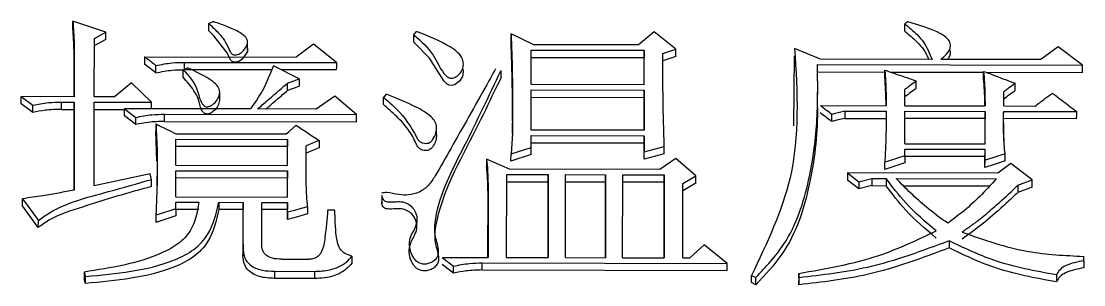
# Model space of a CAD drawing. Header units: millimetres. Extents: x 2451 to 4400, y 944 to 2322.
# Drawn here: x 2895.21 to 2903.23, y 2074.35 to 2076.35 of the extents above; entities that cross this region are included whole.
import ezdxf

# ---------------------------------------------------------------- set-up
doc = ezdxf.new("R2010")
doc.units = ezdxf.units.MM

msp = doc.modelspace()

# ---------------------------------------------------------------- linework, layer by layer
at = {"color": 7, "linetype": 'Continuous', "lineweight": 25}
for p, q in [((2895.8457, 2076.2654), (2895.597, 2076.3472)), ((2896.6244, 2076.2734), (2896.6247, 2076.3291)), ((2896.6247, 2076.3291), (2896.6571, 2076.3453)), ((2901.9035, 2076.3438), (2901.8818, 2076.3276)), ((2895.7589, 2075.776), (2895.7592, 2076.2168)), ((2895.8455, 2076.2098), (2895.7589, 2076.1612)), ((2895.7592, 2076.2168), (2895.8457, 2076.2654)), ((2898.1712, 2076.1893), (2898.1715, 2076.2449)), ((2899.08, 2076.1699), (2898.907, 2076.2517)), ((2899.9888, 2076.266), (2899.8697, 2076.1685)), ((2900.1509, 2076.1354), (2899.9888, 2076.266)), ((2896.9163, 2076.1261), (2896.9165, 2076.1821)), ((2897.4142, 2076.173), (2897.2843, 2076.0754)), ((2897.5872, 2076.0341), (2897.4142, 2076.173)), ((2899.0582, 2075.8681), (2899.0584, 2076.1292)), ((2899.0584, 2076.1292), (2899.9129, 2076.1277)), ((2899.8697, 2076.1685), (2899.08, 2076.1699)), ((2899.9129, 2076.1277), (2899.9127, 2076.0722)), ((2899.9128, 2075.8665), (2899.9129, 2076.1277)), ((2900.0536, 2076.103), (2900.1509, 2076.1354)), ((2901.2434, 2076.06), (2901.0488, 2076.1419)), ((2902.2204, 2076.1341), (2902.2204, 2076.1396)), ((2902.2206, 2076.1895), (2902.2206, 2076.1896)), ((2903.0392, 2076.1545), (2902.9093, 2076.0569)), ((2903.223, 2076.0156), (2903.0392, 2076.1545)), ((2895.6072, 2075.7763), (2895.6074, 2076.0394)), ((2895.6076, 2076.0948), (2895.6074, 2075.7763)), ((2895.6074, 2076.0394), (2895.6076, 2076.0948)), ((2896.1377, 2076.0775), (2897.2843, 2076.0754)), ((2896.4403, 2075.9844), (2896.4405, 2076.0362)), ((2896.4405, 2076.0362), (2897.5872, 2076.0341)), ((2899.0581, 2076.0738), (2899.9127, 2076.0722)), ((2899.9126, 2075.8665), (2899.9127, 2076.0722)), ((2900.1507, 2076.0799), (2900.0533, 2076.0476)), ((2901.0424, 2075.5555), (2901.0485, 2076.0864)), ((2902.0872, 2076.0585), (2901.2434, 2076.06)), ((2902.9093, 2076.0569), (2902.1521, 2076.0583)), ((2896.2239, 2075.9568), (2896.1374, 2076.0222)), ((2896.2239, 2075.9568), (2896.2242, 2076.0121)), ((2896.4297, 2075.9791), (2896.4621, 2075.9954)), ((2897.0976, 2075.9797), (2896.4403, 2075.9809)), ((2897.3058, 2075.9122), (2897.1112, 2076.0105)), ((2897.5869, 2075.9788), (2897.1724, 2075.9796)), ((2898.8309, 2075.9195), (2898.8311, 2075.9747)), ((2901.2215, 2075.964), (2901.2217, 2076.0193)), ((2901.2215, 2075.964), (2901.7301, 2075.963)), ((2901.2217, 2076.0193), (2903.223, 2076.0156)), ((2901.7724, 2075.963), (2902.4765, 2075.9617)), ((2902.4933, 2075.9616), (2903.2227, 2075.9603)), ((2896.0402, 2075.8818), (2895.9103, 2075.7758)), ((2896.1915, 2075.7343), (2896.0402, 2075.8818)), ((2897.219, 2075.8245), (2897.2193, 2075.8796)), ((2897.2193, 2075.8796), (2897.3058, 2075.9122)), ((2896.7058, 2075.7497), (2896.7061, 2075.8052)), ((2899.058, 2075.5243), (2899.0582, 2075.8272)), ((2899.9128, 2075.8665), (2899.0582, 2075.8681)), ((2899.0582, 2075.8272), (2899.9127, 2075.8257)), ((2899.9127, 2075.8257), (2899.9125, 2075.5227)), ((2901.223, 2075.7927), (2901.2232, 2075.8483)), ((2901.8814, 2075.7075), (2901.8815, 2075.8302)), ((2902.6278, 2075.7062), (2902.6279, 2075.8125)), ((2895.2069, 2075.7221), (2895.2072, 2075.7771)), ((2895.2934, 2075.6566), (2895.2069, 2075.7221)), ((2895.2072, 2075.7771), (2895.2937, 2075.7114)), ((2895.6074, 2075.7763), (2895.2072, 2075.7771)), ((2895.2934, 2075.6566), (2895.2937, 2075.7114)), ((2895.5098, 2075.6807), (2895.51, 2075.7356)), ((2895.51, 2075.7356), (2895.6074, 2075.7354)), ((2895.6074, 2075.7354), (2895.6069, 2075.0704)), ((2895.7584, 2075.103), (2895.7588, 2075.7351)), ((2895.7588, 2075.7351), (2896.1915, 2075.7343)), ((2895.9103, 2075.7758), (2895.7589, 2075.776)), ((2897.5762, 2075.7809), (2897.4355, 2075.683)), ((2897.7383, 2075.6415), (2897.5762, 2075.7809)), ((2897.9438, 2075.7171), (2897.944, 2075.7721)), ((2899.0579, 2075.7722), (2899.9125, 2075.7706)), ((2899.9123, 2075.5227), (2899.9125, 2075.7706)), ((2901.2432, 2075.7087), (2901.7408, 2075.7078)), ((2895.5098, 2075.6807), (2895.6071, 2075.6805)), ((2895.6067, 2075.0703), (2895.6071, 2075.6805)), ((2895.7586, 2075.6802), (2895.9859, 2075.6798)), ((2895.9857, 2075.6308), (2895.986, 2075.6856)), ((2896.0722, 2075.5652), (2895.9857, 2075.6308)), ((2895.986, 2075.6856), (2896.0725, 2075.6199)), ((2896.9379, 2075.6839), (2895.986, 2075.6856)), ((2896.2886, 2075.5893), (2896.2888, 2075.6441)), ((2896.2888, 2075.6441), (2897.7383, 2075.6415)), ((2897.4355, 2075.683), (2896.992, 2075.6838)), ((2901.3294, 2075.5882), (2901.3297, 2075.643)), ((2901.427, 2075.6674), (2901.4268, 2075.6126)), ((2901.427, 2075.6674), (2901.7407, 2075.6669)), ((2901.8812, 2075.4207), (2901.8814, 2075.6666)), ((2901.8814, 2075.7075), (2902.4872, 2075.7064)), ((2901.8814, 2075.6666), (2902.4871, 2075.6655)), ((2902.4871, 2075.6655), (2902.4869, 2075.6107)), ((2902.487, 2075.4195), (2902.4871, 2075.6655)), ((2902.6277, 2075.655), (2902.6278, 2075.6652)), ((2902.6278, 2075.7062), (2902.8658, 2075.7057)), ((2902.6278, 2075.6652), (2903.1794, 2075.6642)), ((2896.2239, 2075.5705), (2896.2236, 2075.5158)), ((2896.2886, 2075.5893), (2897.7381, 2075.5867)), ((2898.9173, 2075.4992), (2898.9175, 2075.5777)), ((2901.4268, 2075.6126), (2901.7405, 2075.612)), ((2902.4869, 2075.6107), (2901.8811, 2075.6118)), ((2902.4868, 2075.4195), (2902.4869, 2075.6107)), ((2903.1792, 2075.6094), (2902.6275, 2075.6104)), ((2896.2322, 2075.2923), (2896.2236, 2075.5158)), ((2896.3752, 2075.4964), (2897.2082, 2075.4949)), ((2898.3445, 2075.4867), (2898.3447, 2075.5419)), ((2898.9173, 2075.4999), (2898.9064, 2075.344)), ((2899.0579, 2075.4833), (2899.9125, 2075.4817)), ((2899.0579, 2075.393), (2899.0579, 2075.4833)), ((2899.9125, 2075.5227), (2899.058, 2075.5243)), ((2899.9125, 2075.4817), (2899.9124, 2075.3586)), ((2897.2187, 2075.3993), (2896.375, 2075.4008)), ((2896.3751, 2075.2582), (2896.3752, 2075.4554)), ((2896.3752, 2075.4554), (2897.219, 2075.4538)), ((2897.2186, 2075.2567), (2897.2187, 2075.3993)), ((2897.219, 2075.4538), (2897.2187, 2075.3993)), ((2897.2188, 2075.2567), (2897.219, 2075.4538)), ((2897.3594, 2075.1495), (2897.3596, 2075.4043)), ((2898.9064, 2075.344), (2899.0579, 2075.393)), ((2899.0579, 2075.4287), (2899.9122, 2075.4271)), ((2899.9122, 2075.3042), (2899.9122, 2075.4271)), ((2899.9124, 2075.3586), (2900.0639, 2075.3994)), ((2901.8812, 2075.4207), (2902.487, 2075.4195)), ((2898.9061, 2075.2896), (2898.9064, 2075.344)), ((2899.0576, 2075.3385), (2898.9061, 2075.2896)), ((2899.9122, 2075.3042), (2899.9124, 2075.3586)), ((2900.0636, 2075.3449), (2899.9122, 2075.3042)), ((2900.1503, 2075.3089), (2900.0313, 2075.2269)), ((2900.3017, 2075.177), (2900.1503, 2075.3089)), ((2901.8811, 2075.3303), (2901.8809, 2075.2759)), ((2901.8811, 2075.3303), (2901.8812, 2075.3796)), ((2902.4867, 2075.324), (2901.8811, 2075.3251)), ((2901.8812, 2075.3796), (2902.4869, 2075.3785)), ((2902.4866, 2075.242), (2902.4867, 2075.324)), ((2902.4869, 2075.2963), (2902.4869, 2075.3785)), ((2896.3751, 2075.2582), (2897.2188, 2075.2567)), ((2898.7225, 2075.3033), (2898.7222, 2075.2489)), ((2898.8955, 2075.2289), (2898.7225, 2075.3033)), ((2900.0313, 2075.2269), (2898.8955, 2075.2289)), ((2901.7294, 2075.227), (2901.7296, 2075.2813)), ((2902.4866, 2075.242), (2902.4869, 2075.2963)), ((2902.6816, 2075.2713), (2902.5842, 2075.1975)), ((2902.8437, 2075.1476), (2902.6816, 2075.2713)), ((2896.1803, 2075.1928), (2895.7584, 2075.103)), ((2896.1911, 2075.1516), (2896.1803, 2075.1928)), ((2896.1909, 2075.0975), (2896.1911, 2075.1516)), ((2897.2185, 2075.1613), (2896.3748, 2075.1629)), ((2896.3749, 2075.0195), (2896.375, 2075.2171)), ((2896.375, 2075.2171), (2897.2188, 2075.2156)), ((2897.2184, 2075.018), (2897.2185, 2075.1613)), ((2897.2188, 2075.2156), (2897.2185, 2075.1613)), ((2897.2186, 2075.018), (2897.2188, 2075.2156)), ((2898.8733, 2074.5606), (2898.8738, 2075.1879)), ((2898.8738, 2075.1879), (2899.1875, 2075.1873)), ((2899.1875, 2075.1873), (2899.187, 2074.56)), ((2899.1873, 2075.1331), (2899.1875, 2075.1873)), ((2899.3169, 2074.5598), (2899.3173, 2075.187)), ((2899.3173, 2075.187), (2899.6202, 2075.1865)), ((2899.6202, 2075.1865), (2899.6197, 2074.5592)), ((2899.62, 2075.1323), (2899.6202, 2075.1865)), ((2899.7495, 2074.559), (2899.75, 2075.1862)), ((2899.75, 2075.1862), (2900.0637, 2075.1857)), ((2900.0637, 2075.1857), (2900.0632, 2074.5584)), ((2900.0635, 2075.1315), (2900.0637, 2075.1857)), ((2900.2043, 2075.1196), (2900.3017, 2075.177)), ((2901.4483, 2075.1996), (2901.5348, 2075.1336)), ((2902.5842, 2075.1975), (2901.4483, 2075.1996)), ((2901.5348, 2075.1336), (2901.6322, 2075.1581)), ((2901.6322, 2075.1581), (2901.632, 2075.1039)), ((2901.6322, 2075.1581), (2901.7404, 2075.1579)), ((2901.7404, 2075.1579), (2901.7402, 2075.1037)), ((2901.8161, 2075.1578), (2902.5733, 2075.1564)), ((2902.7355, 2075.1067), (2902.8437, 2075.1476)), ((2898.7331, 2075.1058), (2898.7327, 2074.5608)), ((2898.7329, 2075.0517), (2898.7331, 2075.1058)), ((2898.8736, 2075.1336), (2899.1873, 2075.1331)), ((2899.1868, 2074.56), (2899.1873, 2075.1331)), ((2899.3171, 2075.1328), (2899.62, 2075.1323)), ((2899.6195, 2074.5592), (2899.62, 2075.1323)), ((2899.7498, 2075.132), (2900.0635, 2075.1315)), ((2900.063, 2074.5584), (2900.0635, 2075.1315)), ((2900.2039, 2074.5581), (2900.2043, 2075.1196)), ((2900.3014, 2075.1228), (2900.2041, 2075.0654)), ((2901.5346, 2075.0794), (2901.4481, 2075.1454)), ((2901.5348, 2075.1336), (2901.5346, 2075.0794)), ((2901.632, 2075.1039), (2901.5346, 2075.0794)), ((2901.632, 2075.1039), (2901.7402, 2075.1037)), ((2901.8701, 2075.1035), (2902.5225, 2075.1023)), ((2902.7355, 2075.1067), (2902.7353, 2075.0526)), ((2902.8435, 2075.0935), (2902.7353, 2075.0526)), ((2895.2172, 2074.9512), (2895.2174, 2075.0051)), ((2895.2174, 2075.0051), (2895.336, 2074.8403)), ((2896.3749, 2075.0195), (2897.2186, 2075.018)), ((2897.9323, 2074.9627), (2897.9326, 2075.0166)), ((2898.7325, 2074.5608), (2898.7329, 2075.0517)), ((2895.3358, 2074.7866), (2895.2172, 2074.9512)), ((2896.3748, 2074.9288), (2896.3746, 2074.8749)), ((2896.3748, 2074.9288), (2896.3749, 2074.9783)), ((2896.5477, 2074.924), (2896.3748, 2074.9244)), ((2896.3749, 2074.9783), (2896.5479, 2074.978)), ((2896.6994, 2074.9777), (2896.6991, 2074.9238)), ((2896.883, 2074.9234), (2896.6991, 2074.9238)), ((2896.6994, 2074.9777), (2896.8833, 2074.9773)), ((2896.8828, 2074.61), (2896.883, 2074.9234)), ((2896.883, 2074.6635), (2896.8833, 2074.9773)), ((2896.8833, 2074.9773), (2896.883, 2074.9234)), ((2897.0237, 2074.6715), (2897.0239, 2074.9771)), ((2897.2184, 2074.9228), (2897.0237, 2074.9232)), ((2897.0239, 2074.9771), (2897.2186, 2074.9767)), ((2897.2183, 2074.8487), (2897.2184, 2074.9228)), ((2897.2186, 2074.9767), (2897.2184, 2074.9228)), ((2897.2186, 2074.9025), (2897.2186, 2074.9767)), ((2897.37, 2074.9435), (2897.3698, 2074.8896)), ((2897.5755, 2074.9183), (2897.5215, 2074.9184)), ((2895.3358, 2074.7866), (2895.336, 2074.8403)), ((2902.216, 2074.6869), (2902.2158, 2074.6333)), ((2896.8813, 2074.6261), (2896.8811, 2074.5719)), ((2896.883, 2074.6635), (2896.8828, 2074.61)), ((2900.3662, 2074.6571), (2900.258, 2074.558)), ((2900.5392, 2074.5161), (2900.3662, 2074.6571)), ((2897.175, 2074.5471), (2897.3806, 2074.5468)), ((2897.7051, 2074.571), (2897.7049, 2074.5176)), ((2898.4728, 2074.4418), (2898.3863, 2074.5081)), ((2898.3866, 2074.5615), (2898.4731, 2074.4951)), ((2898.3866, 2074.5615), (2898.7327, 2074.5608)), ((2898.6892, 2074.4662), (2898.6894, 2074.5195)), ((2898.6894, 2074.5195), (2900.5392, 2074.5161)), ((2898.8733, 2074.5606), (2899.187, 2074.56)), ((2899.3169, 2074.5598), (2899.6197, 2074.5592)), ((2899.7495, 2074.559), (2900.0632, 2074.5584)), ((2900.2039, 2074.5581), (2900.258, 2074.558)), ((2903.2327, 2074.536), (2903.2325, 2074.4827)), ((2903.2327, 2074.536), (2903.2327, 2074.5691)), ((2897.1209, 2074.4561), (2897.1206, 2074.4029)), ((2897.1209, 2074.4561), (2897.4237, 2074.4556)), ((2897.4235, 2074.4023), (2897.4238, 2074.4556)), ((2898.4728, 2074.4418), (2898.4731, 2074.4951)), ((2898.6892, 2074.4662), (2900.5389, 2074.4628)), ((2900.7227, 2074.3714), (2900.723, 2074.4247)), ((2900.723, 2074.4246), (2900.7554, 2074.408)), ((2901.08, 2074.4406), (2901.0797, 2074.3874)), ((2901.08, 2074.4074), (2901.08, 2074.4406)), ((2895.6927, 2074.3641), (2895.693, 2074.4173)), ((2897.4235, 2074.4023), (2897.1206, 2074.4029)), ((2900.7552, 2074.3548), (2900.7228, 2074.3714)), ((2900.7552, 2074.3548), (2900.7555, 2074.408)), ((2901.08, 2074.4074), (2901.0797, 2074.3543)), ((2901.0797, 2074.3543), (2901.0797, 2074.3874))]:
    msp.add_line(p, q, dxfattribs=at)
at = {"color": 7, "linetype": 'Continuous', "lineweight": 25, "flags": 128}
for points in [[(2895.5968, 2076.2915), (2895.5969, 2076.3227), (2895.597, 2076.3472)], [(2896.9066, 2076.1648), (2896.9157, 2076.1426), (2896.9148, 2076.1192), (2896.9018, 2076.0944), (2896.8721, 2076.0577), (2896.8544, 2076.0451), (2896.8327, 2076.0379), (2896.8179, 2076.037), (2896.8071, 2076.0392), (2896.7979, 2076.0444), (2896.7888, 2076.0547), (2896.7636, 2076.1085), (2896.6625, 2076.2378), (2896.6244, 2076.2734), (2896.6244, 2076.2734)], [(2901.8816, 2076.2719), (2901.8817, 2076.2914), (2901.8818, 2076.3095), (2901.8818, 2076.3276)], [(2895.8455, 2076.2098), (2895.8456, 2076.241), (2895.8457, 2076.2654)], [(2898.1715, 2076.2449), (2898.177, 2076.2511), (2898.185, 2076.2602), (2898.1931, 2076.2693)], [(2898.9068, 2076.1961), (2898.9069, 2076.2272), (2898.907, 2076.2517)], [(2898.5427, 2075.9859), (2898.5462, 2075.9663), (2898.5395, 2075.9284), (2898.5172, 2075.8937), (2898.4849, 2075.8686), (2898.4702, 2075.8627), (2898.4554, 2075.8608), (2898.439, 2075.8642), (2898.4238, 2075.8725), (2898.3995, 2075.8973), (2898.2906, 2076.0691), (2898.1712, 2076.1893), (2898.1712, 2076.1893)], [(2900.1507, 2076.0799), (2900.1508, 2076.111), (2900.1509, 2076.1354)], [(2896.1377, 2076.0775), (2896.1375, 2076.0465), (2896.1374, 2076.0222)], [(2897.5872, 2076.0341), (2897.587, 2076.0031), (2897.5869, 2075.9788)], [(2896.4295, 2075.9239), (2896.4296, 2075.9448), (2896.4297, 2075.962), (2896.4297, 2075.9791)], [(2901.7299, 2075.9223), (2901.73, 2075.9532), (2901.7301, 2075.9775)], [(2902.4763, 2075.9128), (2902.4764, 2075.9437), (2902.4765, 2075.968)], [(2903.2227, 2075.9603), (2903.2229, 2075.9913), (2903.223, 2076.0156)], [(2897.3058, 2075.9122), (2897.3057, 2075.8813), (2897.3056, 2075.857)], [(2901.9678, 2075.8403), (2901.968, 2075.8712), (2901.9681, 2075.8954)], [(2902.7142, 2075.8226), (2902.7143, 2075.8535), (2902.7145, 2075.8777)], [(2897.219, 2075.8245), (2897.2407, 2075.8327), (2897.2623, 2075.8408), (2897.3056, 2075.857)], [(2897.944, 2075.7721), (2897.9548, 2075.7843), (2897.9656, 2075.7966)], [(2899.9125, 2075.7706), (2899.9126, 2075.8014), (2899.9127, 2075.8257)], [(2895.6071, 2075.6805), (2895.6073, 2075.7113), (2895.6074, 2075.7354)], [(2896.1913, 2075.6852), (2896.1914, 2075.7102), (2896.1915, 2075.7343)], [(2897.7381, 2075.5867), (2897.7382, 2075.6173), (2897.7383, 2075.6415)], [(2901.427, 2075.6674), (2901.3784, 2075.6552), (2901.354, 2075.6491), (2901.3297, 2075.643)], [(2903.1792, 2075.6094), (2903.1793, 2075.6401), (2903.1794, 2075.6642)], [(2896.0722, 2075.5652), (2896.0723, 2075.5926), (2896.0725, 2075.6199)], [(2901.4268, 2075.6126), (2901.3781, 2075.6004), (2901.3294, 2075.5882)], [(2899.9122, 2075.4271), (2899.9124, 2075.4577), (2899.9125, 2075.4817)], [(2897.4567, 2075.3907), (2897.408, 2075.3703), (2897.3593, 2075.3498)], [(2897.4569, 2075.4452), (2897.4082, 2075.4248), (2897.3596, 2075.4043)], [(2897.4569, 2075.4452), (2897.4568, 2075.4147), (2897.4567, 2075.3907)], [(2899.0576, 2075.3385), (2899.0578, 2075.369), (2899.0579, 2075.393)], [(2900.0636, 2075.3449), (2900.0638, 2075.3754), (2900.0639, 2075.3994)], [(2901.8811, 2075.3303), (2901.8345, 2075.3152), (2901.7879, 2075.3001), (2901.7296, 2075.2813)], [(2902.4867, 2075.324), (2902.4868, 2075.3545), (2902.4869, 2075.3785)], [(2902.6383, 2075.3454), (2902.5917, 2075.3303), (2902.5451, 2075.3152), (2902.4869, 2075.2963)], [(2902.6381, 2075.2909), (2902.6382, 2075.3214), (2902.6383, 2075.3454)], [(2901.8809, 2075.2759), (2901.8051, 2075.2514), (2901.7294, 2075.227)], [(2902.6381, 2075.2909), (2902.5624, 2075.2665), (2902.4866, 2075.242)], [(2900.3014, 2075.1228), (2900.3016, 2075.1532), (2900.3017, 2075.177)], [(2901.4483, 2075.1996), (2901.4482, 2075.1692), (2901.4481, 2075.1454)], [(2902.8435, 2075.0935), (2902.8436, 2075.1238), (2902.8437, 2075.1476)], [(2896.3748, 2074.9288), (2896.3282, 2074.9136), (2896.2816, 2074.8985), (2896.2234, 2074.8796)], [(2897.37, 2074.9435), (2897.3224, 2074.9306), (2897.2705, 2074.9165), (2897.2186, 2074.9025)], [(2896.2234, 2074.8796), (2896.2232, 2074.8494), (2896.2231, 2074.8258)], [(2896.3746, 2074.8749), (2896.2988, 2074.8504), (2896.2231, 2074.8258)], [(2897.2186, 2074.9025), (2897.2184, 2074.8724), (2897.2183, 2074.8487)], [(2897.3698, 2074.8896), (2897.2941, 2074.8691), (2897.2183, 2074.8487)], [(2900.5389, 2074.4628), (2900.5391, 2074.4927), (2900.5392, 2074.5161)], [(2895.6822, 2074.4505), (2895.6821, 2074.4288), (2895.682, 2074.413), (2895.6819, 2074.3972)], [(2903.0271, 2074.4287), (2903.027, 2074.4139), (2903.027, 2074.3991), (2903.0269, 2074.3755)]]:
    msp.add_lwpolyline(points, dxfattribs=at)
at = {"color": 7, "linetype": 'Continuous', "lineweight": 25}
for points, knots in [([(2895.6074, 2076.0394), (2895.6071, 2076.0674), (2895.6065, 2076.1235), (2895.6027, 2076.2076), (2895.5987, 2076.2635), (2895.5968, 2076.2915)], [0, 0, 0, 0, 0.332667, 0.666261, 1, 1, 1, 1]), ([(2895.597, 2076.3472), (2895.5991, 2076.3193), (2895.6032, 2076.2634), (2895.6064, 2076.1793), (2895.6072, 2076.123), (2895.6076, 2076.0948)], [0, 0, 0, 0, 0.332257, 0.666061, 1, 1, 1, 1]), ([(2896.6247, 2076.3291), (2896.6497, 2076.3055), (2896.6952, 2076.2627), (2896.7517, 2076.1934), (2896.7731, 2076.1398), (2896.7899, 2076.1079), (2896.7988, 2076.098), (2896.8108, 2076.0929), (2896.825, 2076.0917), (2896.842, 2076.0947), (2896.8625, 2076.1035), (2896.8853, 2076.1253), (2896.9045, 2076.1511), (2896.9181, 2076.179), (2896.9165, 2076.2014), (2896.9071, 2076.2226), (2896.8724, 2076.2571), (2896.7867, 2076.2994), (2896.7055, 2076.3281), (2896.6571, 2076.3453)], [0, 0, 0, 0, 0.133726, 0.243046, 0.352536, 0.371714, 0.391105, 0.403332, 0.418294, 0.440555, 0.463879, 0.498849, 0.561349, 0.592921, 0.624779, 0.654038, 0.687592, 0.813478, 1, 1, 1, 1]), ([(2901.8816, 2076.2719), (2901.9129, 2076.2454), (2901.9643, 2076.202), (2902.0254, 2076.1341), (2902.0507, 2076.0875), (2902.0615, 2076.062), (2902.063, 2076.0585)], [0, 0, 0, 0, 0.422591, 0.692444, 0.958378, 1, 1, 1, 1]), ([(2901.8818, 2076.3276), (2901.9132, 2076.301), (2901.9645, 2076.2575), (2902.0259, 2076.1897), (2902.0598, 2076.1247), (2902.0781, 2076.0805), (2902.0872, 2076.0585)], [0, 0, 0, 0, 0.345509, 0.566176, 0.783683, 1, 1, 1, 1]), ([(2902.1521, 2076.0583), (2902.1679, 2076.0712), (2902.1992, 2076.0965), (2902.2294, 2076.1424), (2902.2253, 2076.1916), (2902.1806, 2076.2401), (2902.0709, 2076.293), (2901.9701, 2076.3236), (2901.9035, 2076.3438)], [0, 0, 0, 0, 0.1193343, 0.235111, 0.3264668, 0.4209907, 0.6176824, 1, 1, 1, 1]), ([(2898.1715, 2076.2449), (2898.2265, 2076.196), (2898.3238, 2076.1095), (2898.3704, 2075.9853), (2898.418, 2075.9305), (2898.4384, 2075.9187), (2898.4564, 2075.9146), (2898.4756, 2075.9186), (2898.4971, 2075.9299), (2898.5214, 2075.9507), (2898.5424, 2075.9826), (2898.5485, 2076.022), (2898.5409, 2076.0681), (2898.5049, 2076.1149), (2898.3914, 2076.1913), (2898.281, 2076.2347), (2898.1931, 2076.2693)], [0, 0, 0, 0, 0.207453, 0.36723, 0.400728, 0.416587, 0.43129, 0.44809, 0.46666, 0.497246, 0.538504, 0.578636, 0.62009, 0.682348, 0.747128, 1, 1, 1, 1]), ([(2898.9176, 2075.595), (2898.9176, 2075.618), (2898.9177, 2075.6532), (2898.9175, 2075.7126), (2898.9173, 2075.7611), (2898.9168, 2075.8096), (2898.9159, 2075.8823), (2898.9144, 2075.955), (2898.912, 2076.0396), (2898.9105, 2076.088), (2898.909, 2076.1302), (2898.908, 2076.1622), (2898.9073, 2076.1822), (2898.9068, 2076.1961)], [0, 0, 0, 0, 0.114555, 0.174986, 0.29585, 0.356281, 0.416713, 0.658444, 0.718876, 0.839739, 0.900171, 0.930387, 1, 1, 1, 1]), ([(2898.907, 2076.2517), (2898.9105, 2076.155), (2898.9167, 2075.9819), (2898.9184, 2075.7312), (2898.9177, 2075.577), (2898.9173, 2075.4999)], [0, 0, 0, 0, 0.386874, 0.693415, 1, 1, 1, 1]), ([(2901.0488, 2076.1419), (2901.0684, 2075.8119), (2901.1035, 2075.2215), (2900.8394, 2074.6686), (2900.723, 2074.4247)], [0, 0, 0, 0, 0.558854, 1, 1, 1, 1]), ([(2902.2054, 2076.0582), (2902.2135, 2076.0692), (2902.2309, 2076.0924), (2902.2241, 2076.1194), (2902.2205, 2076.1337)], [0, 0, 0, 0, 0.469394, 1, 1, 1, 1]), ([(2896.2242, 2076.0121), (2896.2118, 2076.0215), (2896.1912, 2076.037), (2896.1624, 2076.0588), (2896.1459, 2076.0713), (2896.1377, 2076.0775)], [0, 0, 0, 0, 0.42836, 0.714179, 1, 1, 1, 1]), ([(2896.2242, 2076.0121), (2896.2652, 2076.0203), (2896.3364, 2076.0346), (2896.4096, 2076.0357), (2896.4405, 2076.0362)], [0, 0, 0, 0, 0.576873, 1, 1, 1, 1]), ([(2900.0639, 2075.3994), (2900.0602, 2075.5201), (2900.0548, 2075.698), (2900.054, 2075.9323), (2900.0537, 2076.0461), (2900.0536, 2076.103)], [0, 0, 0, 0, 0.513442, 0.756719, 1, 1, 1, 1]), ([(2896.2239, 2075.9568), (2896.265, 2075.9651), (2896.3362, 2075.9794), (2896.4093, 2075.9804), (2896.4403, 2075.9809)], [0, 0, 0, 0, 0.576909, 1, 1, 1, 1]), ([(2896.4297, 2075.9791), (2896.4692, 2075.9372), (2896.539, 2075.863), (2896.5494, 2075.7589), (2896.5814, 2075.7125), (2896.5964, 2075.7023), (2896.6104, 2075.6985), (2896.6257, 2075.7015), (2896.6434, 2075.7101), (2896.6689, 2075.7291), (2896.6953, 2075.7623), (2896.7117, 2075.8087), (2896.6955, 2075.8571), (2896.6129, 2075.9254), (2896.529, 2075.9643), (2896.4621, 2075.9954)], [0, 0, 0, 0, 0.206756, 0.366221, 0.399316, 0.414904, 0.429382, 0.446248, 0.465286, 0.496865, 0.558758, 0.621692, 0.6828, 0.74742, 1, 1, 1, 1]), ([(2897.1112, 2076.0105), (2897.0866, 2075.947), (2897.0424, 2075.8331), (2896.97, 2075.7297), (2896.9379, 2075.6839)], [0, 0, 0, 0, 0.557248, 1, 1, 1, 1]), ([(2898.7896, 2075.9863), (2898.7673, 2075.9464), (2898.6558, 2075.7471), (2898.5039, 2075.4769), (2898.3615, 2075.2228), (2898.2887, 2075.1056), (2898.2184, 2075.0528), (2898.1366, 2075.0294), (2898.0524, 2075.034), (2897.9858, 2075.055), (2897.9407, 2075.0496), (2897.9271, 2075.048)], [0, 0, 0, 0, 0.102062, 0.510275, 0.689515, 0.750609, 0.812535, 0.866745, 0.912849, 0.973626, 1, 1, 1, 1]), ([(2897.9315, 2075.0331), (2897.9316, 2075.0272), (2897.9317, 2075.0149), (2897.9387, 2074.9993), (2897.9502, 2074.9888), (2897.9657, 2074.9822), (2898.013, 2074.9774), (2898.0723, 2074.9904), (2898.1332, 2074.9658), (2898.1681, 2074.9353), (2898.1909, 2074.8936), (2898.2001, 2074.8425), (2898.1806, 2074.7731), (2898.1312, 2074.7044), (2898.1387, 2074.619), (2898.1612, 2074.5642), (2898.1934, 2074.5302), (2898.2223, 2074.5157), (2898.2539, 2074.5115), (2898.2853, 2074.5157), (2898.316, 2074.5285), (2898.3419, 2074.5501), (2898.3581, 2074.5784), (2898.3637, 2074.6364), (2898.3239, 2074.7258), (2898.3457, 2075.0059), (2898.5659, 2075.4157), (2898.7397, 2075.7822), (2898.8295, 2075.9716)], [0, 0, 0, 0, 0.00774, 0.015792, 0.02086, 0.025923, 0.03435, 0.072305, 0.088847, 0.105343, 0.126166, 0.147324, 0.170938, 0.216976, 0.247538, 0.27805, 0.29042, 0.302926, 0.313684, 0.324711, 0.337046, 0.350427, 0.363772, 0.376606, 0.424358, 0.483654, 0.733123, 1, 1, 1, 1]), ([(2900.7555, 2074.408), (2900.8311, 2074.4893), (2901.0326, 2074.706), (2901.1629, 2075.1219), (2901.2264, 2075.5805), (2901.2233, 2075.8723), (2901.2217, 2076.0193)], [0, 0, 0, 0, 0.180535, 0.481186, 0.738841, 1, 1, 1, 1]), ([(2901.7301, 2075.9775), (2901.7321, 2075.9493), (2901.7362, 2075.8903), (2901.7394, 2075.8004), (2901.7403, 2075.7387), (2901.7408, 2075.7078)], [0, 0, 0, 0, 0.314831, 0.657355, 1, 1, 1, 1]), ([(2901.7301, 2075.9775), (2901.761, 2075.9669), (2901.816, 2075.9479), (2901.8953, 2075.9205), (2901.9438, 2075.9038), (2901.9681, 2075.8954)], [0, 0, 0, 0, 0.388596, 0.694298, 1, 1, 1, 1]), ([(2902.4765, 2075.968), (2902.4788, 2075.94), (2902.4833, 2075.8825), (2902.4862, 2075.7953), (2902.4868, 2075.736), (2902.4872, 2075.7064)], [0, 0, 0, 0, 0.3217496, 0.6607954, 1, 1, 1, 1]), ([(2902.4765, 2075.968), (2902.5069, 2075.9565), (2902.5617, 2075.9357), (2902.641, 2075.9056), (2902.69, 2075.887), (2902.7145, 2075.8777)], [0, 0, 0, 0, 0.382821, 0.69141, 1, 1, 1, 1]), ([(2896.7048, 2075.7501), (2896.7018, 2075.7357), (2896.6957, 2075.7059), (2896.6669, 2075.6725), (2896.6403, 2075.653), (2896.6218, 2075.6457), (2896.609, 2075.644), (2896.5962, 2075.6475), (2896.5812, 2075.6576), (2896.5555, 2075.6936), (2896.5516, 2075.755), (2896.503, 2075.839), (2896.4583, 2075.8906), (2896.4295, 2075.9239)], [0, 0, 0, 0, 0.092563, 0.192988, 0.257776, 0.281241, 0.302537, 0.326047, 0.35135, 0.405048, 0.589364, 0.735346, 1, 1, 1, 1]), ([(2896.992, 2075.6838), (2897.0175, 2075.7058), (2897.0681, 2075.7495), (2897.1439, 2075.8148), (2897.1941, 2075.858), (2897.2193, 2075.8796)], [0, 0, 0, 0, 0.336867, 0.668433, 1, 1, 1, 1]), ([(2898.8309, 2075.9195), (2898.8194, 2075.8963), (2898.7619, 2075.7806), (2898.5962, 2075.423), (2898.373, 2075.0492), (2898.3199, 2074.6953), (2898.3556, 2074.5993), (2898.3617, 2074.5444), (2898.3526, 2074.5128), (2898.3322, 2074.4873), (2898.303, 2074.4684), (2898.268, 2074.4585), (2898.2322, 2074.4597), (2898.2021, 2074.4713), (2898.1745, 2074.4944), (2898.1477, 2074.5376), (2898.1327, 2074.5981), (2898.1451, 2074.6853), (2898.2028, 2074.7552), (2898.1931, 2074.8339), (2898.1701, 2074.8791), (2898.1341, 2074.9112), (2898.0934, 2074.9278), (2898.0428, 2074.9314), (2898.0005, 2074.9248), (2897.9664, 2074.928), (2897.9502, 2074.9346), (2897.9392, 2074.9446), (2897.9317, 2074.9599), (2897.9314, 2074.9721), (2897.9312, 2074.9791)], [0, 0, 0, 0, 0.032763, 0.163789, 0.500806, 0.571799, 0.614068, 0.629247, 0.64223, 0.655222, 0.66817, 0.681644, 0.694713, 0.706252, 0.716816, 0.736446, 0.768202, 0.795052, 0.848039, 0.871089, 0.894145, 0.910599, 0.92713, 0.942115, 0.96518, 0.973691, 0.979027, 0.984392, 0.990931, 1, 1, 1, 1]), ([(2901.7396, 2075.7078), (2901.7394, 2075.7181), (2901.7387, 2075.7591), (2901.7362, 2075.8307), (2901.732, 2075.8917), (2901.7299, 2075.9223)], [0, 0, 0, 0, 0.144288, 0.572038, 1, 1, 1, 1]), ([(2901.9681, 2075.8954), (2901.9557, 2075.8861), (2901.9351, 2075.8706), (2901.9062, 2075.8489), (2901.8897, 2075.8364), (2901.8815, 2075.8302)], [0, 0, 0, 0, 0.428365, 0.714183, 1, 1, 1, 1]), ([(2902.4861, 2075.7064), (2902.486, 2075.7165), (2902.4855, 2075.756), (2902.4832, 2075.8248), (2902.4786, 2075.8835), (2902.4763, 2075.9128)], [0, 0, 0, 0, 0.146287, 0.572972, 1, 1, 1, 1]), ([(2902.7145, 2075.8777), (2902.7021, 2075.8684), (2902.6815, 2075.8529), (2902.6526, 2075.8312), (2902.6361, 2075.8187), (2902.6279, 2075.8125)], [0, 0, 0, 0, 0.428365, 0.714183, 1, 1, 1, 1]), ([(2897.0553, 2075.6837), (2897.0596, 2075.6874), (2897.0891, 2075.7128), (2897.1437, 2075.7598), (2897.1939, 2075.8029), (2897.219, 2075.8245)], [0, 0, 0, 0, 0.0798418, 0.5399202, 1, 1, 1, 1]), ([(2897.944, 2075.7721), (2897.9775, 2075.743), (2898.0789, 2075.6551), (2898.1581, 2075.5408), (2898.2019, 2075.451), (2898.2192, 2075.435), (2898.2405, 2075.4257), (2898.2624, 2075.4226), (2898.2825, 2075.4253), (2898.3002, 2075.4342), (2898.3234, 2075.4596), (2898.3399, 2075.4988), (2898.3478, 2075.5472), (2898.3342, 2075.5898), (2898.2782, 2075.6542), (2898.1477, 2075.7204), (2898.03, 2075.7697), (2897.9656, 2075.7966)], [0, 0, 0, 0, 0.118686, 0.359193, 0.382947, 0.402076, 0.421219, 0.441111, 0.455766, 0.470497, 0.490906, 0.548401, 0.59066, 0.633123, 0.674261, 0.821863, 1, 1, 1, 1]), ([(2901.9678, 2075.8403), (2901.9534, 2075.8295), (2901.9246, 2075.8078), (2901.8958, 2075.7861), (2901.8814, 2075.7753)], [0, 0, 0, 0, 0.5011716, 1, 1, 1, 1]), ([(2902.7142, 2075.8226), (2902.6998, 2075.8118), (2902.671, 2075.7901), (2902.6422, 2075.7684), (2902.6278, 2075.7576)], [0, 0, 0, 0, 0.501172, 1, 1, 1, 1]), ([(2902.8658, 2075.7057), (2902.8781, 2075.7151), (2902.9029, 2075.7337), (2902.9462, 2075.7663), (2902.9771, 2075.7897), (2902.9956, 2075.8037)], [0, 0, 0, 0, 0.285577, 0.571153, 1, 1, 1, 1]), ([(2902.9956, 2075.8037), (2903.0203, 2075.7849), (2903.0633, 2075.7523), (2903.1246, 2075.7059), (2903.1612, 2075.6781), (2903.1794, 2075.6642)], [0, 0, 0, 0, 0.403163, 0.701581, 1, 1, 1, 1]), ([(2895.2937, 2075.7114), (2895.3334, 2075.7195), (2895.4046, 2075.7339), (2895.4778, 2075.7351), (2895.51, 2075.7356)], [0, 0, 0, 0, 0.558835, 1, 1, 1, 1]), ([(2898.343, 2075.487), (2898.3427, 2075.4757), (2898.3419, 2075.4488), (2898.327, 2075.4159), (2898.3105, 2075.3901), (2898.2953, 2075.3766), (2898.2785, 2075.37), (2898.2593, 2075.3683), (2898.238, 2075.3719), (2898.2167, 2075.3818), (2898.199, 2075.3999), (2898.1768, 2075.4514), (2898.1325, 2075.532), (2898.0448, 2075.6278), (2897.9776, 2075.6872), (2897.9438, 2075.7171)], [0, 0, 0, 0, 0.056472, 0.134634, 0.173273, 0.202787, 0.22628, 0.249695, 0.282805, 0.31621, 0.349836, 0.397801, 0.589154, 0.792921, 1, 1, 1, 1]), ([(2901.3297, 2075.643), (2901.3173, 2075.6524), (2901.2967, 2075.6681), (2901.2679, 2075.6899), (2901.2514, 2075.7025), (2901.2432, 2075.7087)], [0, 0, 0, 0, 0.42836, 0.71418, 1, 1, 1, 1]), ([(2895.5098, 2075.6807), (2895.4687, 2075.6798), (2895.3955, 2075.6782), (2895.3246, 2075.6632), (2895.2934, 2075.6566)], [0, 0, 0, 0, 0.561085, 1, 1, 1, 1]), ([(2896.0725, 2075.6199), (2896.1122, 2075.628), (2896.1834, 2075.6425), (2896.2565, 2075.6436), (2896.2888, 2075.6441)], [0, 0, 0, 0, 0.558839, 1, 1, 1, 1]), ([(2901.221, 2075.6913), (2901.221, 2075.6815), (2901.221, 2075.4889), (2901.1766, 2075.1132), (2901.0341, 2074.6502), (2900.8254, 2074.4292), (2900.7552, 2074.3548)], [0, 0, 0, 0, 0.020842, 0.409793, 0.801314, 1, 1, 1, 1]), ([(2901.3294, 2075.5882), (2901.315, 2075.5992), (2901.2862, 2075.621), (2901.2574, 2075.6429), (2901.2429, 2075.6538)], [0, 0, 0, 0, 0.499999, 1, 1, 1, 1]), ([(2901.7407, 2075.6669), (2901.7406, 2075.6367), (2901.7402, 2075.5575), (2901.7373, 2075.429), (2901.7322, 2075.3305), (2901.7296, 2075.2813)], [0, 0, 0, 0, 0.2348288, 0.6173372, 1, 1, 1, 1]), ([(2902.6383, 2075.3454), (2902.6343, 2075.3913), (2902.6275, 2075.4676), (2902.6268, 2075.5743), (2902.6274, 2075.6349), (2902.6278, 2075.6652)], [0, 0, 0, 0, 0.430957, 0.715413, 1, 1, 1, 1]), ([(2902.6314, 2075.441), (2902.6304, 2075.4619), (2902.6284, 2075.5041), (2902.628, 2075.5492), (2902.6278, 2075.585), (2902.6276, 2075.6141), (2902.6277, 2075.6382), (2902.6277, 2075.655)], [0, 0, 0, 0, 0.317501, 0.640331, 0.725556, 0.807347, 1, 1, 1, 1]), ([(2896.2886, 2075.5893), (2896.2475, 2075.5884), (2896.1743, 2075.5868), (2896.1033, 2075.5718), (2896.0722, 2075.5652)], [0, 0, 0, 0, 0.561089, 1, 1, 1, 1]), ([(2896.2239, 2075.5705), (2896.2277, 2075.5008), (2896.2355, 2075.3613), (2896.2346, 2075.1309), (2896.2274, 2074.9701), (2896.2234, 2074.8796)], [0, 0, 0, 0, 0.303779, 0.607607, 1, 1, 1, 1]), ([(2896.2239, 2075.5705), (2896.2383, 2075.5634), (2896.2671, 2075.5494), (2896.3175, 2075.5247), (2896.3536, 2075.507), (2896.3752, 2075.4964)], [0, 0, 0, 0, 0.2853637, 0.5707273, 1, 1, 1, 1]), ([(2897.2082, 2075.4949), (2897.2208, 2075.5058), (2897.2397, 2075.5222), (2897.265, 2075.544), (2897.2776, 2075.5549), (2897.2839, 2075.5603)], [0, 0, 0, 0, 0.499999, 0.749999, 1, 1, 1, 1]), ([(2897.2839, 2075.5603), (2897.3128, 2075.5412), (2897.3704, 2075.5028), (2897.4281, 2075.4644), (2897.4569, 2075.4452)], [0, 0, 0, 0, 0.5, 1, 1, 1, 1]), ([(2896.2329, 2075.2936), (2896.2328, 2075.2598), (2896.2327, 2075.1975), (2896.2319, 2075.1317), (2896.2316, 2075.1016)], [0, 0, 0, 0, 0.543533, 1, 1, 1, 1]), ([(2898.7329, 2075.0517), (2898.7324, 2075.0804), (2898.7315, 2075.1276), (2898.7269, 2075.1933), (2898.7238, 2075.2304), (2898.7222, 2075.2489)], [0, 0, 0, 0, 0.435196, 0.717565, 1, 1, 1, 1]), ([(2898.7225, 2075.3033), (2898.725, 2075.2744), (2898.7292, 2075.2272), (2898.7318, 2075.1613), (2898.7327, 2075.1243), (2898.7331, 2075.1058)], [0, 0, 0, 0, 0.438995, 0.719464, 1, 1, 1, 1]), ([(2895.336, 2074.8403), (2895.3636, 2074.8602), (2895.5147, 2074.9692), (2895.8245, 2075.0441), (2896.0838, 2075.1201), (2896.1911, 2075.1516)], [0, 0, 0, 0, 0.1160141, 0.634345, 1, 1, 1, 1]), ([(2897.37, 2074.9435), (2897.3675, 2074.9717), (2897.3632, 2075.0201), (2897.3605, 2075.0889), (2897.3598, 2075.1293), (2897.3594, 2075.1495)], [0, 0, 0, 0, 0.411595, 0.705741, 1, 1, 1, 1]), ([(2902.1186, 2074.7615), (2902.038, 2074.8297), (2901.8949, 2074.9507), (2901.7874, 2075.0949), (2901.7404, 2075.1579)], [0, 0, 0, 0, 0.56329, 1, 1, 1, 1]), ([(2902.2053, 2074.8191), (2902.1504, 2074.859), (2902.0524, 2074.9305), (2901.9251, 2075.046), (2901.8525, 2075.1205), (2901.8161, 2075.1578)], [0, 0, 0, 0, 0.387466, 0.693166, 1, 1, 1, 1]), ([(2902.5733, 2075.1564), (2902.532, 2075.1109), (2902.4563, 2075.0275), (2902.3326, 2074.9149), (2902.2478, 2074.8511), (2902.2053, 2074.8191)], [0, 0, 0, 0, 0.374499, 0.686278, 1, 1, 1, 1]), ([(2895.6069, 2075.0704), (2895.5678, 2075.0627), (2895.4895, 2075.0474), (2895.3598, 2075.0251), (2895.2688, 2075.0123), (2895.2174, 2075.0051)], [0, 0, 0, 0, 0.3033478, 0.6067283, 1, 1, 1, 1]), ([(2896.1909, 2075.0975), (2896.1032, 2075.0734), (2895.9277, 2075.0252), (2895.6698, 2074.9412), (2895.4581, 2074.8773), (2895.3616, 2074.8057), (2895.3358, 2074.7866)], [0, 0, 0, 0, 0.295049, 0.590126, 0.890259, 1, 1, 1, 1]), ([(2902.1184, 2074.7078), (2902.0378, 2074.7759), (2901.8947, 2074.8968), (2901.7872, 2075.0408), (2901.7402, 2075.1037)], [0, 0, 0, 0, 0.563337, 1, 1, 1, 1]), ([(2902.3134, 2074.7528), (2902.3178, 2074.7559), (2902.3245, 2074.7606), (2902.3333, 2074.7668), (2902.3399, 2074.7715), (2902.3465, 2074.7762), (2902.3531, 2074.7809), (2902.3597, 2074.7856), (2902.3663, 2074.7903), (2902.3729, 2074.795), (2902.3794, 2074.7997), (2902.386, 2074.8045), (2902.3947, 2074.8108), (2902.4033, 2074.8172), (2902.4119, 2074.8237), (2902.4184, 2074.8285), (2902.4312, 2074.8383), (2902.4754, 2074.873), (2902.5321, 2074.9213), (2902.628, 2075.0053), (2902.6894, 2075.0632), (2902.7355, 2075.1067)], [0, 0, 0, 0, 0.028904, 0.043385, 0.057865, 0.072345, 0.086826, 0.101306, 0.115786, 0.130266, 0.144747, 0.159227, 0.173707, 0.202668, 0.217148, 0.231629, 0.246109, 0.304033, 0.535791, 0.651637, 1, 1, 1, 1]), ([(2902.7353, 2075.0526), (2902.7052, 2075.0243), (2902.624, 2074.9481), (2902.4881, 2074.8258), (2902.3716, 2074.7414), (2902.3132, 2074.6992)], [0, 0, 0, 0, 0.227304, 0.612732, 1, 1, 1, 1]), ([(2896.5479, 2074.978), (2896.5354, 2074.9027), (2896.5158, 2074.7853), (2896.3947, 2074.6568), (2896.1348, 2074.5218), (2895.8831, 2074.4821), (2895.6822, 2074.4505)], [0, 0, 0, 0, 0.226131, 0.352776, 0.483485, 1, 1, 1, 1]), ([(2896.6991, 2074.9238), (2896.6802, 2074.8393), (2896.6507, 2074.7076), (2896.5162, 2074.5601), (2896.2155, 2074.4114), (2895.9248, 2074.3851), (2895.6927, 2074.3641)], [0, 0, 0, 0, 0.226405, 0.352766, 0.483152, 1, 1, 1, 1]), ([(2895.693, 2074.4173), (2895.9251, 2074.4383), (2896.2158, 2074.4647), (2896.5165, 2074.6136), (2896.6509, 2074.7613), (2896.6804, 2074.8931), (2896.6994, 2074.9777)], [0, 0, 0, 0, 0.516645, 0.647021, 0.773427, 1, 1, 1, 1]), ([(2897.5215, 2074.9184), (2897.5151, 2074.8499), (2897.5054, 2074.7455), (2897.4906, 2074.6296), (2897.4614, 2074.5802), (2897.439, 2074.5604), (2897.4106, 2074.5484), (2897.3906, 2074.5473), (2897.3806, 2074.5468)], [0, 0, 0, 0, 0.492166, 0.748655, 0.814237, 0.8808, 0.939877, 1, 1, 1, 1]), ([(2897.7051, 2074.571), (2897.6859, 2074.5763), (2897.6483, 2074.5866), (2897.598, 2074.6419), (2897.5808, 2074.7576), (2897.5776, 2074.8546), (2897.5755, 2074.9183)], [0, 0, 0, 0, 0.127877, 0.250423, 0.507215, 1, 1, 1, 1]), ([(2901.08, 2074.4406), (2901.2863, 2074.4763), (2901.6523, 2074.5397), (2901.977, 2074.6941), (2902.1186, 2074.7615)], [0, 0, 0, 0, 0.563872, 1, 1, 1, 1]), ([(2902.3134, 2074.7528), (2902.4777, 2074.6949), (2902.7729, 2074.5907), (2903.0914, 2074.5758), (2903.2327, 2074.5692)], [0, 0, 0, 0, 0.55643, 1, 1, 1, 1]), ([(2897.175, 2074.5471), (2897.1509, 2074.5481), (2897.1036, 2074.5499), (2897.0445, 2074.5805), (2897.0226, 2074.6278), (2897.0233, 2074.657), (2897.0237, 2074.6715)], [0, 0, 0, 0, 0.294571, 0.576983, 0.78963, 1, 1, 1, 1]), ([(2902.216, 2074.6869), (2902.0132, 2074.6102), (2901.6493, 2074.4726), (2901.2547, 2074.4274), (2901.08, 2074.4074)], [0, 0, 0, 0, 0.557128, 1, 1, 1, 1]), ([(2903.0271, 2074.4287), (2902.866, 2074.4583), (2902.5801, 2074.5109), (2902.3266, 2074.6334), (2902.216, 2074.6869)], [0, 0, 0, 0, 0.5636828, 1, 1, 1, 1]), ([(2896.883, 2074.6635), (2896.8817, 2074.6332), (2896.8791, 2074.5722), (2896.9358, 2074.4922), (2897.0292, 2074.4599), (2897.0901, 2074.4574), (2897.1209, 2074.4561)], [0, 0, 0, 0, 0.2680453, 0.5399823, 0.7672424, 1, 1, 1, 1]), ([(2897.1206, 2074.4029), (2897.0812, 2074.4044), (2897.0043, 2074.4075), (2896.9107, 2074.4612), (2896.8792, 2074.539), (2896.8816, 2074.5864), (2896.8828, 2074.61)], [0, 0, 0, 0, 0.295358, 0.576847, 0.789165, 1, 1, 1, 1]), ([(2902.2157, 2074.6333), (2902.013, 2074.5567), (2901.649, 2074.4193), (2901.2545, 2074.3742), (2901.0797, 2074.3543)], [0, 0, 0, 0, 0.557096, 1, 1, 1, 1]), ([(2903.0269, 2074.3755), (2902.8657, 2074.4051), (2902.5799, 2074.4576), (2902.3264, 2074.5799), (2902.2158, 2074.6333)], [0, 0, 0, 0, 0.563727, 1, 1, 1, 1]), ([(2897.7048, 2074.5176), (2897.6824, 2074.4935), (2897.6448, 2074.4533), (2897.5685, 2074.4201), (2897.4973, 2074.4047), (2897.4482, 2074.4031), (2897.4235, 2074.4023)], [0, 0, 0, 0, 0.328935, 0.549408, 0.773939, 1, 1, 1, 1]), ([(2897.4238, 2074.4556), (2897.4619, 2074.4573), (2897.5245, 2074.4601), (2897.605, 2074.4876), (2897.6638, 2074.5229), (2897.6914, 2074.5551), (2897.7051, 2074.571)], [0, 0, 0, 0, 0.348104, 0.570438, 0.787914, 1, 1, 1, 1]), ([(2898.4731, 2074.4951), (2898.5128, 2074.5032), (2898.584, 2074.5178), (2898.6571, 2074.519), (2898.6894, 2074.5195)], [0, 0, 0, 0, 0.5588348, 1, 1, 1, 1]), ([(2903.2327, 2074.536), (2903.1851, 2074.5272), (2903.1193, 2074.515), (2903.0502, 2074.4705), (2903.0347, 2074.4425), (2903.0271, 2074.4287)], [0, 0, 0, 0, 0.571287, 0.789427, 1, 1, 1, 1]), ([(2895.6822, 2074.4505), (2895.684, 2074.4449), (2895.6876, 2074.4339), (2895.6912, 2074.4228), (2895.693, 2074.4173)], [0, 0, 0, 0, 0.499977, 1, 1, 1, 1]), ([(2898.6892, 2074.4662), (2898.6481, 2074.4653), (2898.5749, 2074.4636), (2898.5039, 2074.4484), (2898.4728, 2074.4418)], [0, 0, 0, 0, 0.561085, 1, 1, 1, 1]), ([(2903.2325, 2074.4827), (2903.1849, 2074.4739), (2903.1191, 2074.4617), (2903.05, 2074.4172), (2903.0345, 2074.3892), (2903.0269, 2074.3755)], [0, 0, 0, 0, 0.571439, 0.789549, 1, 1, 1, 1]), ([(2895.6927, 2074.3641), (2895.6909, 2074.3696), (2895.6873, 2074.3807), (2895.6837, 2074.3917), (2895.6819, 2074.3972)], [0, 0, 0, 0, 0.500023, 1, 1, 1, 1])]:
    msp.add_open_spline(points, degree=3, knots=knots, dxfattribs=at)

doc.saveas('drawing.dxf')
